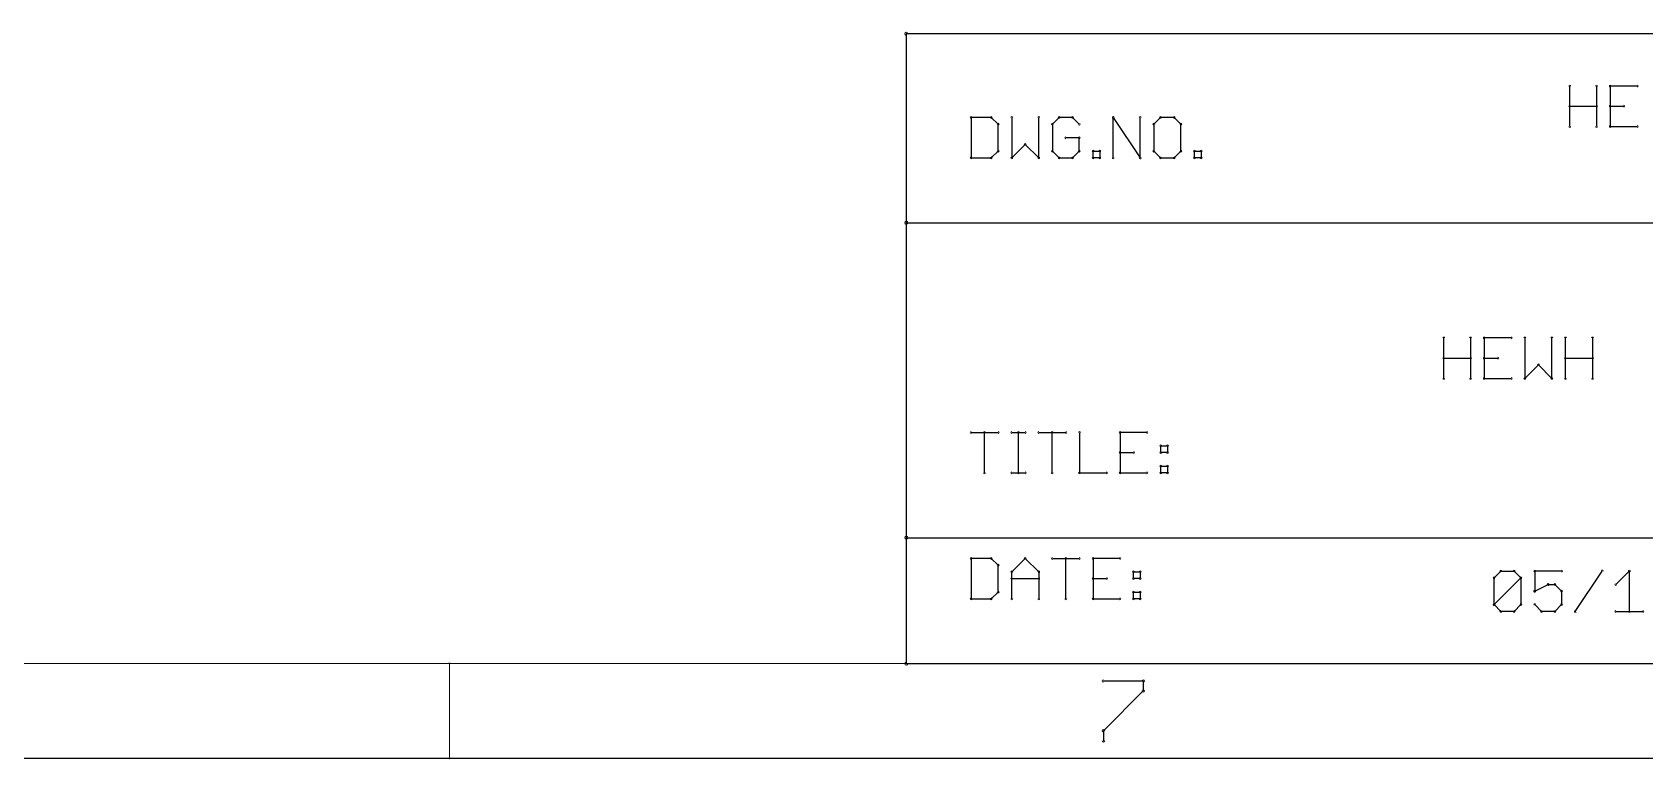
# Paper-space layout 'PRESSURE MODULE' of a CAD drawing. Header units: inches. Extents: x 0.1 to 17.7, y 0.1 to 11.8.
# Drawn here: x 12.563 to 15.122, y 0.099 to 1.252 of the extents above; entities that cross this region are included whole.
import ezdxf

# ---------------------------------------------------------------- set-up
doc = ezdxf.new("R2010")
doc.units = ezdxf.units.IN
doc.header["$MEASUREMENT"] = 0
doc.layers.add('94', color=14, linetype='Continuous')
doc.layers.add('97', color=94, linetype='Continuous')

psp = doc.layouts.new('PRESSURE MODULE')

# ---------------------------------------------------------------- linework, layer by layer
at = {"layer": '94', "lineweight": 25}
for p, q in [((13.95, 1.25), (13.95, 0.95)), ((16.45, 1.25), (13.95, 1.25)), ((14.053, 1.1171), (14.053, 1.053)), ((14.085, 1.1171), (14.053, 1.1171)), ((14.0957, 1.1064), (14.085, 1.1171)), ((14.0957, 1.0637), (14.0957, 1.1064)), ((14.1175, 1.1171), (14.1175, 1.053)), ((14.1602, 1.053), (14.1602, 1.1171)), ((14.1926, 1.1171), (14.1819, 1.1064)), ((14.1819, 1.1064), (14.1819, 1.0637)), ((14.2139, 1.1171), (14.1926, 1.1171)), ((14.2246, 1.1064), (14.2139, 1.1171)), ((14.2786, 1.053), (14.2786, 1.1171)), ((14.2786, 1.1171), (14.3213, 1.053)), ((14.3213, 1.053), (14.3213, 1.1171)), ((14.3537, 1.1171), (14.343, 1.1064)), ((14.343, 1.1064), (14.343, 1.0637)), ((14.3751, 1.1171), (14.3537, 1.1171)), ((14.3857, 1.1064), (14.3751, 1.1171)), ((14.3857, 1.0637), (14.3857, 1.1064)), ((14.2246, 1.085), (14.2033, 1.085)), ((14.2246, 1.0637), (14.2246, 1.085)), ((14.053, 1.053), (14.085, 1.053)), ((14.085, 1.053), (14.0957, 1.0637)), ((14.1175, 1.053), (14.1388, 1.0744)), ((14.1388, 1.0744), (14.1602, 1.053)), ((14.1819, 1.0637), (14.1926, 1.053)), ((14.1926, 1.053), (14.2139, 1.053)), ((14.2139, 1.053), (14.2246, 1.0637)), ((14.2464, 1.053), (14.2464, 1.0637)), ((14.2464, 1.0637), (14.257, 1.0637)), ((14.257, 1.053), (14.2464, 1.053)), ((14.257, 1.0637), (14.257, 1.053)), ((14.343, 1.0637), (14.3537, 1.053)), ((14.3537, 1.053), (14.3751, 1.053)), ((14.3751, 1.053), (14.3857, 1.0637)), ((14.4075, 1.053), (14.4075, 1.0637)), ((14.4075, 1.0637), (14.4182, 1.0637)), ((14.4182, 1.053), (14.4075, 1.053)), ((14.4182, 1.0637), (14.4182, 1.053)), ((13.95, 0.95), (13.95, 0.45)), ((13.95, 0.95), (16.45, 0.95)), ((14.053, 0.6171), (14.0957, 0.6171)), ((14.0744, 0.553), (14.0744, 0.6171)), ((14.1175, 0.6171), (14.1388, 0.6171)), ((14.1281, 0.553), (14.1281, 0.6171)), ((14.1604, 0.6171), (14.2031, 0.6171)), ((14.1818, 0.553), (14.1818, 0.6171)), ((14.2249, 0.6171), (14.2249, 0.553)), ((14.332, 0.6171), (14.2893, 0.6171)), ((14.2893, 0.6171), (14.2893, 0.553)), ((14.3538, 0.5957), (14.3645, 0.5957)), ((14.3538, 0.585), (14.3538, 0.5957)), ((14.3645, 0.5957), (14.3645, 0.585)), ((14.2893, 0.585), (14.3107, 0.585)), ((14.3645, 0.585), (14.3538, 0.585)), ((14.3538, 0.5637), (14.3645, 0.5637)), ((14.3538, 0.553), (14.3538, 0.5637)), ((14.3645, 0.5637), (14.3645, 0.553)), ((14.1175, 0.553), (14.1388, 0.553)), ((14.2249, 0.553), (14.2676, 0.553)), ((14.2893, 0.553), (14.332, 0.553)), ((14.3645, 0.553), (14.3538, 0.553)), ((13.95, 0.45), (13.95, 0.25)), ((13.95, 0.45), (17.55, 0.45)), ((14.053, 0.4171), (14.053, 0.353)), ((14.085, 0.4171), (14.053, 0.4171)), ((14.0957, 0.4064), (14.085, 0.4171)), ((14.1175, 0.3957), (14.1388, 0.4171)), ((14.1388, 0.4171), (14.1602, 0.3957)), ((14.1819, 0.4171), (14.2246, 0.4171)), ((14.2033, 0.353), (14.2033, 0.4171)), ((14.2891, 0.4171), (14.2464, 0.4171)), ((14.2464, 0.4171), (14.2464, 0.353)), ((14.0957, 0.3637), (14.0957, 0.4064)), ((14.1175, 0.353), (14.1175, 0.3957)), ((14.1175, 0.385), (14.1602, 0.385)), ((14.1602, 0.3957), (14.1602, 0.353)), ((14.2464, 0.385), (14.2677, 0.385)), ((14.3108, 0.3957), (14.3215, 0.3957)), ((14.3108, 0.385), (14.3108, 0.3957)), ((14.3215, 0.385), (14.3108, 0.385)), ((14.3215, 0.3957), (14.3215, 0.385)), ((14.085, 0.353), (14.0957, 0.3637)), ((14.3108, 0.3637), (14.3215, 0.3637)), ((14.3108, 0.353), (14.3108, 0.3637)), ((14.3215, 0.3637), (14.3215, 0.353)), ((14.053, 0.353), (14.085, 0.353)), ((14.2464, 0.353), (14.2891, 0.353)), ((14.3215, 0.353), (14.3108, 0.353)), ((13.95, 0.25), (16.45, 0.25))]:
    psp.add_line(p, q, dxfattribs=at)
at = {"layer": '94', "lineweight": 18}
for centre, radius, start, end in [((13.95, 1.25), 0.0025, 0, 180), ((13.95, 1.25), 0.0025, 90, 270), ((14.053, 1.1171), 0.0015, 0, 180), ((14.053, 1.1171), 0.0015, 90, 270), ((14.085, 1.1171), 0.0015, 45, 225), ((14.085, 1.1171), 0.0015, 270, 90), ((14.0957, 1.1064), 0.0015, 0, 180), ((14.0957, 1.1064), 0.0015, 225, 45), ((14.1175, 1.1171), 0.0015, 0, 180), ((14.1602, 1.1171), 0.0015, 0, 180), ((14.1819, 1.1064), 0.0015, 0, 180), ((14.1819, 1.1064), 0.0015, 135, 315), ((14.1926, 1.1171), 0.0015, 90, 270), ((14.1926, 1.1171), 0.0015, 315, 135), ((14.2139, 1.1171), 0.0015, 45, 225), ((14.2139, 1.1171), 0.0015, 270, 90), ((14.2246, 1.1064), 0.0015, 225, 45), ((14.2786, 1.1171), 0.0015, 0, 180), ((14.2786, 1.1171), 0.0015, 33.6901, 213.6901), ((14.3213, 1.1171), 0.0015, 0, 180), ((14.343, 1.1064), 0.0015, 0, 180), ((14.343, 1.1064), 0.0015, 134.9865, 314.9865), ((14.3537, 1.1171), 0.0015, 90, 270), ((14.3537, 1.1171), 0.0015, 315.0135, 135.0135), ((14.3751, 1.1171), 0.0015, 45, 225), ((14.3751, 1.1171), 0.0015, 270, 90), ((14.3857, 1.1064), 0.0015, 0, 180), ((14.3857, 1.1064), 0.0015, 225.0135, 45.0135), ((14.1388, 1.0744), 0.0015, 45, 225), ((14.1388, 1.0744), 0.0015, 315, 135), ((14.2033, 1.085), 0.0015, 90, 270), ((14.2246, 1.085), 0.0015, 0, 180), ((14.2246, 1.085), 0.0015, 270, 90), ((14.053, 1.053), 0.0015, 90, 270), ((14.053, 1.053), 0.0015, 180, 0), ((14.085, 1.053), 0.0015, 134.9865, 314.9865), ((14.085, 1.053), 0.0015, 270, 90), ((14.0957, 1.0637), 0.0015, 180, 0), ((14.0957, 1.0637), 0.0015, 315.0135, 135.0135), ((14.1175, 1.053), 0.0015, 135, 315), ((14.1175, 1.053), 0.0015, 180, 0), ((14.1602, 1.053), 0.0015, 180, 0), ((14.1602, 1.053), 0.0015, 225, 45), ((14.1819, 1.0637), 0.0015, 44.9865, 224.9865), ((14.1819, 1.0637), 0.0015, 180, 0), ((14.1926, 1.053), 0.0015, 90, 270), ((14.1926, 1.053), 0.0015, 225.0135, 45.0135), ((14.2139, 1.053), 0.0015, 134.9865, 314.9865), ((14.2139, 1.053), 0.0015, 270, 90), ((14.2246, 1.0637), 0.0015, 180, 0), ((14.2246, 1.0637), 0.0015, 315.0135, 135.0135), ((14.2464, 1.0637), 0.0015, 0, 180), ((14.2464, 1.0637), 0.0015, 90, 270), ((14.2464, 1.053), 0.0015, 90, 270), ((14.2464, 1.053), 0.0015, 180, 0), ((14.257, 1.0637), 0.0015, 0, 180), ((14.257, 1.053), 0.0015, 180, 0), ((14.257, 1.0637), 0.0015, 270, 90), ((14.257, 1.053), 0.0015, 270, 90), ((14.2786, 1.053), 0.0015, 180, 0), ((14.3213, 1.053), 0.0015, 180, 0), ((14.3213, 1.053), 0.0015, 213.6795, 33.6795), ((14.343, 1.0637), 0.0015, 45, 225), ((14.343, 1.0637), 0.0015, 180, 0), ((14.3537, 1.053), 0.0015, 90, 270), ((14.3537, 1.053), 0.0015, 225, 45), ((14.3751, 1.053), 0.0015, 134.9865, 314.9865), ((14.3751, 1.053), 0.0015, 270, 90), ((14.3857, 1.0637), 0.0015, 180, 0), ((14.3857, 1.0637), 0.0015, 315, 135), ((14.4075, 1.0637), 0.0015, 0, 180), ((14.4075, 1.0637), 0.0015, 90, 270), ((14.4075, 1.053), 0.0015, 90, 270), ((14.4075, 1.053), 0.0015, 180, 0), ((14.4182, 1.0637), 0.0015, 0, 180), ((14.4182, 1.053), 0.0015, 180, 0), ((14.4182, 1.0637), 0.0015, 270, 90), ((14.4182, 1.053), 0.0015, 270, 90), ((13.95, 0.95), 0.0025, 0, 180), ((13.95, 0.95), 0.0025, 90, 270), ((13.95, 0.95), 0.0025, 180, 0), ((14.053, 0.6171), 0.0015, 90, 270), ((14.0744, 0.6171), 0.0015, 0, 180), ((14.0957, 0.6171), 0.0015, 270, 90), ((14.1175, 0.6171), 0.0015, 90, 270), ((14.1281, 0.6171), 0.0015, 0, 180), ((14.1388, 0.6171), 0.0015, 270, 90), ((14.1604, 0.6171), 0.0015, 90, 270), ((14.1818, 0.6171), 0.0015, 0, 180), ((14.2031, 0.6171), 0.0015, 270, 90), ((14.2249, 0.6171), 0.0015, 0, 180), ((14.2893, 0.6171), 0.0015, 90, 270), ((14.2893, 0.6171), 0.0015, 0, 180), ((14.332, 0.6171), 0.0015, 270, 90), ((14.3538, 0.5957), 0.0015, 90, 270), ((14.3538, 0.5957), 0.0015, 0, 180), ((14.3645, 0.5957), 0.0015, 0, 180), ((14.3645, 0.5957), 0.0015, 270, 90), ((14.2893, 0.585), 0.0015, 90, 270), ((14.3107, 0.585), 0.0015, 270, 90), ((14.3538, 0.585), 0.0015, 90, 270), ((14.3538, 0.585), 0.0015, 180, 0), ((14.3538, 0.5637), 0.0015, 90, 270), ((14.3538, 0.5637), 0.0015, 0, 180), ((14.3645, 0.585), 0.0015, 180, 0), ((14.3645, 0.5637), 0.0015, 0, 180), ((14.3645, 0.585), 0.0015, 270, 90), ((14.3645, 0.5637), 0.0015, 270, 90), ((14.0744, 0.553), 0.0015, 180, 0), ((14.1175, 0.553), 0.0015, 90, 270), ((14.1281, 0.553), 0.0015, 180, 0), ((14.1388, 0.553), 0.0015, 270, 90), ((14.1818, 0.553), 0.0015, 180, 0), ((14.2249, 0.553), 0.0015, 90, 270), ((14.2249, 0.553), 0.0015, 180, 0), ((14.2676, 0.553), 0.0015, 270, 90), ((14.2893, 0.553), 0.0015, 90, 270), ((14.2893, 0.553), 0.0015, 180, 0), ((14.332, 0.553), 0.0015, 270, 90), ((14.3538, 0.553), 0.0015, 90, 270), ((14.3538, 0.553), 0.0015, 180, 0), ((14.3645, 0.553), 0.0015, 180, 0), ((14.3645, 0.553), 0.0015, 270, 90), ((13.95, 0.45), 0.0025, 0, 180), ((13.95, 0.45), 0.0025, 90, 270), ((13.95, 0.45), 0.0025, 180, 0), ((14.053, 0.4171), 0.0015, 0, 180), ((14.053, 0.4171), 0.0015, 90, 270), ((14.085, 0.4171), 0.0015, 45, 225), ((14.085, 0.4171), 0.0015, 270, 90), ((14.1388, 0.4171), 0.0015, 45, 225), ((14.1388, 0.4171), 0.0015, 315, 135), ((14.1819, 0.4171), 0.0015, 90, 270), ((14.2033, 0.4171), 0.0015, 0, 180), ((14.2246, 0.4171), 0.0015, 270, 90), ((14.2464, 0.4171), 0.0015, 90, 270), ((14.2464, 0.4171), 0.0015, 0, 180), ((14.2891, 0.4171), 0.0015, 270, 90), ((14.0957, 0.4064), 0.0015, 0, 180), ((14.0957, 0.4064), 0.0015, 225, 45), ((14.1175, 0.3957), 0.0015, 0, 180), ((14.1175, 0.3957), 0.0015, 135, 315), ((14.1175, 0.385), 0.0015, 90, 270), ((14.1602, 0.3957), 0.0015, 0, 180), ((14.1602, 0.3957), 0.0015, 225, 45), ((14.1602, 0.385), 0.0015, 270, 90), ((14.2464, 0.385), 0.0015, 90, 270), ((14.2677, 0.385), 0.0015, 270, 90), ((14.3108, 0.3957), 0.0015, 90, 270), ((14.3108, 0.3957), 0.0015, 0, 180), ((14.3108, 0.385), 0.0015, 90, 270), ((14.3108, 0.385), 0.0015, 180, 0), ((14.3215, 0.3957), 0.0015, 0, 180), ((14.3215, 0.385), 0.0015, 180, 0), ((14.3215, 0.3957), 0.0015, 270, 90), ((14.3215, 0.385), 0.0015, 270, 90), ((14.0957, 0.3637), 0.0015, 180, 0), ((14.0957, 0.3637), 0.0015, 315.0135, 135.0135), ((14.3108, 0.3637), 0.0015, 90, 270), ((14.3108, 0.3637), 0.0015, 0, 180), ((14.3215, 0.3637), 0.0015, 0, 180), ((14.3215, 0.3637), 0.0015, 270, 90), ((14.053, 0.353), 0.0015, 90, 270), ((14.053, 0.353), 0.0015, 180, 0), ((14.085, 0.353), 0.0015, 134.9865, 314.9865), ((14.085, 0.353), 0.0015, 270, 90), ((14.1175, 0.353), 0.0015, 180, 0), ((14.1602, 0.353), 0.0015, 180, 0), ((14.2033, 0.353), 0.0015, 180, 0), ((14.2464, 0.353), 0.0015, 90, 270), ((14.2464, 0.353), 0.0015, 180, 0), ((14.2891, 0.353), 0.0015, 270, 90), ((14.3108, 0.353), 0.0015, 90, 270), ((14.3108, 0.353), 0.0015, 180, 0), ((14.3215, 0.353), 0.0015, 180, 0), ((14.3215, 0.353), 0.0015, 270, 90), ((13.95, 0.25), 0.0025, 90, 270), ((13.95, 0.25), 0.0025, 180, 0)]:
    psp.add_arc(centre, radius, start, end, dxfattribs=at)
at = {"layer": '97', "lineweight": 25}
for p, q in [((15.003, 1.103), (15.003, 1.1671)), ((15.0457, 1.1671), (15.0457, 1.103)), ((15.1102, 1.1671), (15.0675, 1.1671)), ((15.0675, 1.1671), (15.0675, 1.103)), ((15.003, 1.135), (15.0457, 1.135)), ((15.0675, 1.135), (15.0888, 1.135)), ((15.0675, 1.103), (15.1102, 1.103)), ((14.803, 0.703), (14.803, 0.7671)), ((14.8457, 0.7671), (14.8457, 0.703)), ((14.9102, 0.7671), (14.8675, 0.7671)), ((14.8675, 0.7671), (14.8675, 0.703)), ((14.9319, 0.7671), (14.9319, 0.703)), ((14.9746, 0.703), (14.9746, 0.7671)), ((14.9964, 0.703), (14.9964, 0.7671)), ((15.0391, 0.7671), (15.0391, 0.703)), ((14.803, 0.735), (14.8457, 0.735)), ((14.8675, 0.735), (14.8888, 0.735)), ((14.9319, 0.703), (14.9533, 0.7244)), ((14.9533, 0.7244), (14.9746, 0.703)), ((14.9964, 0.735), (15.0391, 0.735)), ((14.8675, 0.703), (14.9102, 0.703)), ((14.883, 0.3864), (14.8937, 0.3971)), ((14.883, 0.3437), (14.883, 0.3864)), ((14.883, 0.3437), (14.9257, 0.3864)), ((14.8937, 0.3971), (14.915, 0.3971)), ((14.915, 0.3971), (14.9257, 0.3864)), ((14.9257, 0.3864), (14.9257, 0.3437)), ((14.9902, 0.3971), (14.9475, 0.3971)), ((14.9475, 0.3971), (14.9475, 0.365)), ((15.0119, 0.333), (15.0546, 0.3971)), ((15.0764, 0.3757), (15.0977, 0.3971)), ((15.0977, 0.3971), (15.0977, 0.333)), ((14.9475, 0.365), (14.9688, 0.3757)), ((14.9688, 0.3757), (14.9795, 0.3757)), ((14.9795, 0.3757), (14.9902, 0.365)), ((14.9902, 0.365), (14.9902, 0.3437)), ((14.8937, 0.333), (14.883, 0.3437)), ((14.915, 0.333), (14.8937, 0.333)), ((14.9257, 0.3437), (14.915, 0.333)), ((14.9581, 0.333), (14.9475, 0.3437)), ((14.9795, 0.333), (14.9581, 0.333)), ((14.9902, 0.3437), (14.9795, 0.333)), ((15.0764, 0.333), (15.1191, 0.333)), ((14.2629, 0.2225), (14.3262, 0.2225)), ((14.3262, 0.2067), (14.2629, 0.1434)), ((14.3262, 0.2225), (14.3262, 0.2067)), ((14.2629, 0.1434), (14.2629, 0.1276)), ((0.1, 0.1), (17.7, 0.1))]:
    psp.add_line(p, q, dxfattribs=at)
at = {"layer": '97', "lineweight": 18}
for p, q in [((0.25, 0.25), (17.55, 0.25)), ((13.225, 0.1), (13.225, 0.25))]:
    psp.add_line(p, q, dxfattribs=at)
for centre, radius, start, end in [((15.003, 1.1671), 0.0015, 0, 180), ((15.0457, 1.1671), 0.0015, 0, 180), ((15.0675, 1.1671), 0.0015, 90, 270), ((15.0675, 1.1671), 0.0015, 0, 180), ((15.1102, 1.1671), 0.0015, 270, 90), ((15.003, 1.135), 0.0015, 90, 270), ((15.0457, 1.135), 0.0015, 270, 90), ((15.0675, 1.135), 0.0015, 90, 270), ((15.0888, 1.135), 0.0015, 270, 90), ((15.003, 1.103), 0.0015, 180, 0), ((15.0457, 1.103), 0.0015, 180, 0), ((15.0675, 1.103), 0.0015, 90, 270), ((15.0675, 1.103), 0.0015, 180, 0), ((15.1102, 1.103), 0.0015, 270, 90), ((14.803, 0.7671), 0.0015, 0, 180), ((14.8457, 0.7671), 0.0015, 0, 180), ((14.8675, 0.7671), 0.0015, 90, 270), ((14.8675, 0.7671), 0.0015, 0, 180), ((14.9102, 0.7671), 0.0015, 270, 90), ((14.9319, 0.7671), 0.0015, 0, 180), ((14.9746, 0.7671), 0.0015, 0, 180), ((14.9964, 0.7671), 0.0015, 0, 180), ((15.0391, 0.7671), 0.0015, 0, 180), ((14.803, 0.735), 0.0015, 90, 270), ((14.8457, 0.735), 0.0015, 270, 90), ((14.8675, 0.735), 0.0015, 90, 270), ((14.8888, 0.735), 0.0015, 270, 90), ((14.9533, 0.7244), 0.0015, 45, 225), ((14.9533, 0.7244), 0.0015, 315, 135), ((14.9964, 0.735), 0.0015, 90, 270), ((15.0391, 0.735), 0.0015, 270, 90), ((14.803, 0.703), 0.0015, 180, 0), ((14.8457, 0.703), 0.0015, 180, 0), ((14.8675, 0.703), 0.0015, 90, 270), ((14.8675, 0.703), 0.0015, 180, 0), ((14.9102, 0.703), 0.0015, 270, 90), ((14.9319, 0.703), 0.0015, 135, 315), ((14.9319, 0.703), 0.0015, 180, 0), ((14.9746, 0.703), 0.0015, 180, 0), ((14.9746, 0.703), 0.0015, 225, 45), ((14.9964, 0.703), 0.0015, 180, 0), ((15.0391, 0.703), 0.0015, 180, 0), ((14.883, 0.3864), 0.0015, 0, 180), ((14.883, 0.3864), 0.0015, 135, 315), ((14.8937, 0.3971), 0.0015, 90, 270), ((14.8937, 0.3971), 0.0015, 315, 135), ((14.915, 0.3971), 0.0015, 45, 225), ((14.915, 0.3971), 0.0015, 270, 90), ((14.9257, 0.3864), 0.0015, 0, 180), ((14.9257, 0.3864), 0.0015, 315, 135), ((14.9257, 0.3864), 0.0015, 225, 45), ((14.9475, 0.3971), 0.0015, 90, 270), ((14.9475, 0.3971), 0.0015, 0, 180), ((14.9902, 0.3971), 0.0015, 270, 90), ((15.0546, 0.3971), 0.0015, 326.3099, 146.3099), ((15.0977, 0.3971), 0.0015, 0, 180), ((15.0977, 0.3971), 0.0015, 315, 135), ((14.9475, 0.365), 0.0015, 116.5736, 296.5736), ((14.9475, 0.365), 0.0015, 180, 0), ((14.9688, 0.3757), 0.0015, 90, 270), ((14.9688, 0.3757), 0.0015, 296.548, 116.548), ((14.9795, 0.3757), 0.0015, 45.0135, 225.0135), ((14.9795, 0.3757), 0.0015, 270, 90), ((14.9902, 0.365), 0.0015, 0, 180), ((14.9902, 0.365), 0.0015, 224.9865, 44.9865), ((15.0764, 0.3757), 0.0015, 135, 315), ((14.883, 0.3437), 0.0015, 44.9865, 224.9865), ((14.883, 0.3437), 0.0015, 135.0135, 315.0135), ((14.883, 0.3437), 0.0015, 180, 0), ((14.8937, 0.333), 0.0015, 90, 270), ((14.8937, 0.333), 0.0015, 225.0135, 45.0135), ((14.915, 0.333), 0.0015, 134.9865, 314.9865), ((14.915, 0.333), 0.0015, 270, 90), ((14.9257, 0.3437), 0.0015, 180, 0), ((14.9257, 0.3437), 0.0015, 315.0135, 135.0135), ((14.9475, 0.3437), 0.0015, 44.9865, 224.9865), ((14.9581, 0.333), 0.0015, 90, 270), ((14.9581, 0.333), 0.0015, 225.0135, 45.0135), ((14.9795, 0.333), 0.0015, 134.9865, 314.9865), ((14.9795, 0.333), 0.0015, 270, 90), ((14.9902, 0.3437), 0.0015, 180, 0), ((14.9902, 0.3437), 0.0015, 315.0135, 135.0135), ((15.0119, 0.333), 0.0015, 146.3099, 326.3099), ((15.0764, 0.333), 0.0015, 90, 270), ((15.0977, 0.333), 0.0015, 180, 0), ((15.1191, 0.333), 0.0015, 270, 90), ((13.225, 0.25), 0.000984, 0, 180), ((14.2629, 0.2225), 0.002, 90, 270), ((14.3262, 0.2225), 0.002, 0, 180), ((14.3262, 0.2067), 0.002, 180, 0), ((14.3262, 0.2067), 0.002, 315.0101, 135.0101), ((14.3262, 0.2225), 0.002, 270, 90), ((14.2629, 0.1434), 0.002, 0, 180), ((14.2629, 0.1434), 0.002, 135, 315), ((14.2629, 0.1276), 0.002, 180, 0), ((13.225, 0.1), 0.000984, 180, 0)]:
    psp.add_arc(centre, radius, start, end, dxfattribs=at)

doc.saveas('drawing.dxf')
